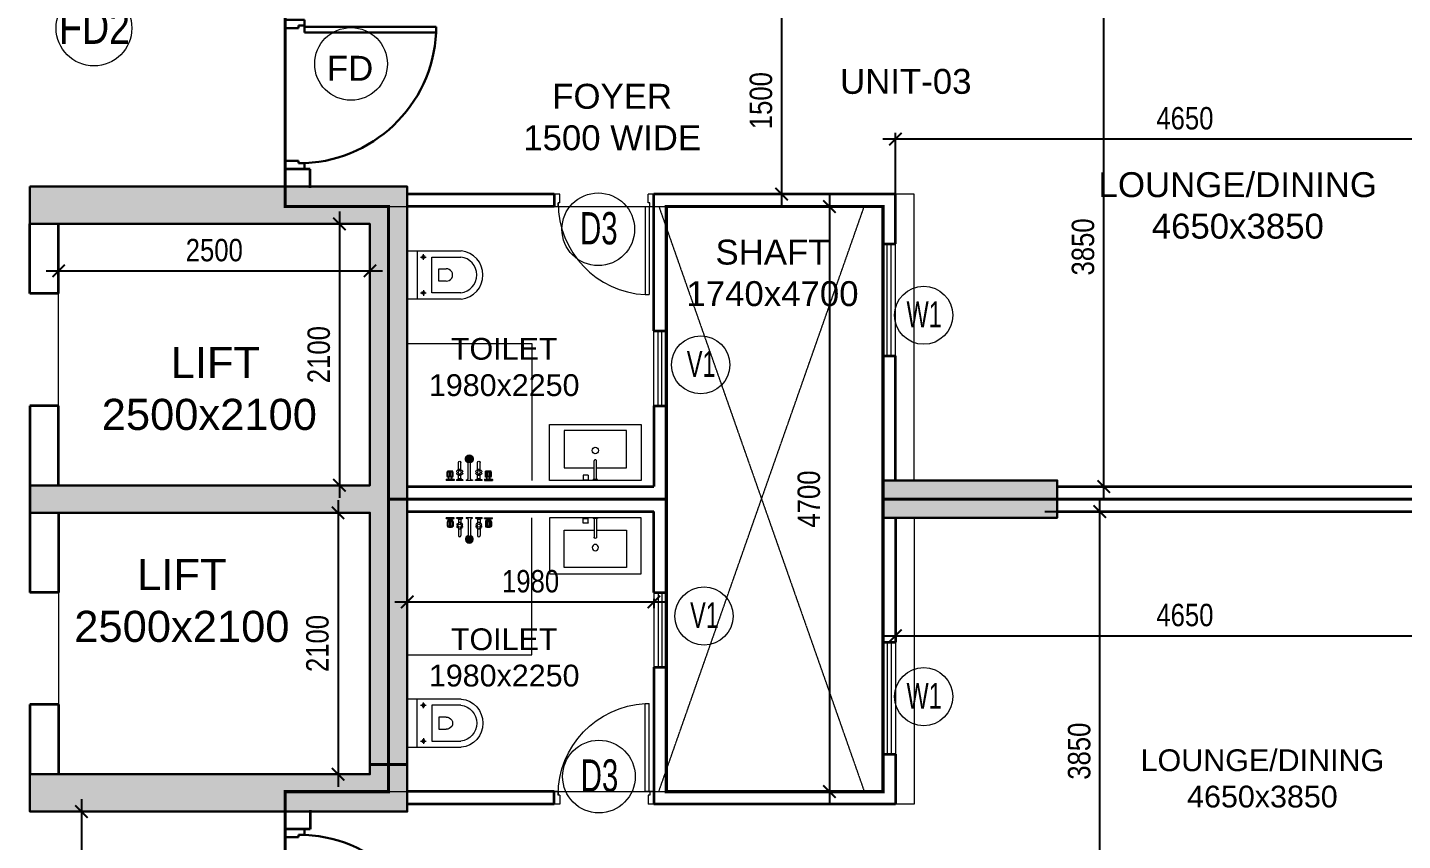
# Model space of a CAD drawing. Header units: millimetres. Extents: x 3650 to 49311, y 3096 to 28325.
# Drawn here: x 29706 to 40749, y 12888 to 19418 of the extents above; entities that cross this region are included whole.
import ezdxf
from ezdxf.enums import TextEntityAlignment as Align

# ---------------------------------------------------------------- set-up
doc = ezdxf.new("R2010")
doc.units = ezdxf.units.MM
doc.linetypes.add('CONTINU', pattern=[0])
doc.linetypes.add('HIDDEN', pattern=[0.375, 0.25, -0.125])
for name, color, linetype, lineweight in [('13SC1', 7, 'Continuous', 15), ('25GR1', 7, 'Continuous', 15), ('COL - TOWER', 1, 'CONTINU', 40), ('DIM', 23, 'Continuous', 25), ('DIM 02', 13, 'Continuous', 15), ('DOOR', 36, 'Continuous', 15), ('FIXTURE', 8, 'Continuous', 9), ('FURNITURE', 251, 'Continuous', 9), ('GPMTAG', 7, 'Continuous', 15), ('HATCH', 8, 'Continuous', 13), ('S-COLUMN HATCH', 254, 'Continuous', 13), ('S-TYPICAL COLUMN', 240, 'Continuous', 30), ('TEXT', 7, 'Continuous', 20), ('UGT & STP', 1, 'Continuous', 30), ('WALL', 40, 'Continuous', 35), ('WIN', 142, 'Continuous', 20)]:
    doc.layers.add(name, color=color, linetype=linetype, lineweight=lineweight)
doc.layers.add('AREA', color=1, linetype='Continuous')
doc.styles.add('ARIAL-NARROW', font='')
doc.styles.get("Standard").update_dxf_attribs({"font": 'arial.ttf'})
doc.styles.add('STYOTY', font='ROMANS.shx', dxfattribs={"width": 0.65, "height": 200})
doc.styles.get('ARIAL-NARROW').set_extended_font_data('Arial Narrow')
doc.dimstyles.new('MM 75', dxfattribs={"dimscale": 100, "dimtxt": 1.8, "dimasz": 1, "dimexe": 0.5, "dimexo": 0.5, "dimgap": 0.75, "dimtad": 1, "dimdec": 4, "dimdsep": 46, "dimtxsty": 'ARIAL-NARROW', "dimblk": 'ARCHTICK', "dimcen": -3, "dimdle": 1, "dimadec": 0, "dimazin": 0, "dimtfac": 1, "dimtdec": 4, "dimtofl": 0, "dimtmove": 1, "dimatfit": 3, "dimfxl": 1, "dimtolj": 1, "dimtzin": 0, "dimlwd": -1, "dimlwe": -1, "dimarcsym": 0})

# ---------------------------------------------------------------- blocks, each defined once
blk = doc.blocks.new('G$C249D5FE5')
at = {"layer": 'S-COLUMN HATCH'}
h = blk.add_hatch(color=256, dxfattribs=at)
h.dxf.hatch_style = 1
h.paths.add_polyline_path([(24774.99999998591, 11685.00000005262), (27804.99999998859, 11685.00000007579), (27804.99999998859, 6665.000000029395), (24774.99999998882, 6665.00000005262), (24774.99999998859, 6965.000000041036), (27504.99999998859, 6965.000000041036), (27505.00000000664, 9065.000000041095), (24774.99999998859, 9065.000000041095), (24774.99999998859, 9285.000000064494), (27504.99999998859, 9285.000000064494), (27504.99999998871, 11385.00000006473), (24774.99999998836, 11385.00000006356)])
h = blk.add_hatch(color=256, dxfattribs=at)
h.dxf.hatch_style = 1
h.paths.add_polyline_path([(31624.99999999837, 9325.000000064028), (31624.99999999837, 9025.000000064028), (33024.99999999767, 9025.000000063796), (33024.99999999767, 9325.000000063796)])
at = {"layer": 'S-TYPICAL COLUMN', "ltscale": 500, "elevation": 1.231688039861964e-06}
blk.add_lwpolyline([(24774.99999998591, 11685.00000005262), (27804.99999998859, 11685.00000007579), (27804.99999998859, 6665.000000029395), (24774.99999998882, 6665.00000005262), (24774.99999998859, 6965.000000041036), (27504.99999998859, 6965.000000041036), (27505.00000000664, 9065.000000041095), (24774.99999998859, 9065.000000041095), (24774.99999998859, 9285.000000064494), (27504.99999998859, 9285.000000064494), (27504.99999998871, 11385.00000006473), (24774.99999998836, 11385.00000006356), (24774.99999998591, 11685.00000005262)], dxfattribs=at)
at = {"layer": 'S-TYPICAL COLUMN', "ltscale": 500, "elevation": 1.222186256200075e-06}
for points in [[(31625.00000001641, 9325.000000064028), (31625.00000001641, 9025.000000064028), (33025.00000001572, 9025.000000063796), (33025.00000001572, 9325.000000063796)], [(31624.99999999837, 9325.000000064028), (31624.99999999837, 9025.000000064028), (33024.99999999767, 9025.000000063796), (33024.99999999767, 9325.000000063796)]]:
    blk.add_lwpolyline(points, close=True, dxfattribs=at)
blk = doc.blocks.new('otyd')
at = {"layer": '13SC1', "color": 7}
blk.add_circle((0, -1.455191522836685e-11), 250, dxfattribs=at)
at = {"layer": '25GR1', "color": 1, "true_color": 0xf00000, "style": 'STYOTY', "width": 0.65, "flags": 1}
for tag, p in [('01', (0, -94.23371437488095)), ('02', (3.236425106180832, -587.900374641591))]:
    blk.add_attdef(tag, text='', height=200, dxfattribs=at).set_placement(p, align=Align.CENTER)
blk = doc.blocks.new('A-CL9-P-Plans$0$level-10$0$wc hdsfgkjshgkjfgkjdghjkfgh_1_3')
at = {"layer": 'FIXTURE'}
for p, q in [((-0.7629286087467336, 1.819e-12), (-0.7629286087467336, -1.711191312476148)), ((0.7629286087467336, -1.819e-12), (-0.7629286087467336, 1.819e-12)), ((-0.7629286087467336, -0.3216096457472304), (0.7629286087467336, -0.3216096457472304)), ((0.7629286087467336, -1.711191312476148), (0.7629286087467336, -1.819e-12)), ((-0.5663566270959564, -0.7862879271833664), (-0.5663566270959564, -1.698572647239051)), ((0.5663566270959564, -0.7862879271870044), (-0.5663566270959564, -0.7862879271833664)), ((0.5663566270959564, -1.698572647239051), (0.5663566270959564, -0.7862879271870044))]:
    blk.add_line(p, q, dxfattribs=at)
at = {"layer": 'FIXTURE', "lineweight": 13}
for p, q in [((-0.5663566270959564, -0.4292800543120393), (-0.5663566270959564, -0.6070832007797435)), ((0.5663566270959564, -0.4292800543120393), (0.5663566270959564, -0.6070832007797435)), ((-0.4774558318866184, -0.5181816275478923), (-0.6552574223052944, -0.5181816275478923)), ((0.4774558318866184, -0.5181816275478923), (0.6552574223052944, -0.5181816275478923)), ((-0.1927565895573935, -1.00892576874903), (-0.1927565895573935, -1.233178603781925)), ((0.192983134361566, -1.008925768752669), (-0.1927565895573935, -1.00892576874903)), ((0.192983134361566, -1.233178603785562), (0.192983134361566, -1.008925768752669))]:
    blk.add_line(p, q, dxfattribs=at)
at = {"layer": 'FIXTURE', "extrusion": (0, 0, -1)}
for centre, radius in [((0.5663566270959564, -0.5181816275435267), 0.048369364127508), ((-0.5663566270959564, -0.5181816275435267), 0.0483693641269892)]:
    blk.add_circle(centre, radius, dxfattribs=at)
at = {"layer": 'FIXTURE', "lineweight": 13, "extrusion": (0, 0, -1)}
blk.add_arc((-0.0001132724020863, -1.245996360679415), 0.1932953144074154, 176.197824714886, 3.802175285654257, dxfattribs=at)
at = {"layer": 'FIXTURE', "extrusion": (0, 0, -1)}
for centre, radius, start, end in [((0, -1.633083517992053), 0.7669164820665177, 185.8455127250935, 354.1544872749065), ((0, -1.633325362905452), 0.5701026551443855, 186.5718053409012, 353.4281946590986)]:
    blk.add_arc(centre, radius, start, end, dxfattribs=at)
blk = doc.blocks.new('A$C244377D7')
at = {"layer": 'FIXTURE', "lineweight": 0}
h = blk.add_hatch(dxfattribs=at)
h.set_pattern_fill('DOTS', color=251, scale=100, style=0)
h.set_pattern_definition([(0, (-131374.4174283967, 61418.39553959687), (3.125, 6.25), [0, -6.25])])
h.paths.add_polyline_path([(4.98742592520284, 185.2777934999249, 1), (58.87631481409335, 185.2777934999249, 1)])
at = {"layer": 'FIXTURE'}
for p, q in [((137.3485370561829, 360.9722379443047), (130.9596481606713, 360.9722379443047)), ((130.9596481606713, 316.250015722173), (130.9596481606713, 360.9722379443047)), ((172.4874259516946, 362.5694601665526), (137.3485370561829, 362.5694601665526)), ((137.3485370561829, 314.6527934999249), (137.3485370561829, 362.5694601665526)), ((172.4874259516946, 314.6527934999249), (172.4874259516946, 362.5694601665526)), ((178.8763148174039, 360.9722379443047), (172.4874259516946, 360.9722379443047)), ((178.8763148174039, 316.250015722173), (178.8763148174039, 360.9722379443047)), ((192.6428844616166, 351.3889046110489), (178.8763148174039, 351.3889046110489)), ((198.0429815039388, 370.5555712776768), (204.4318703696481, 370.5555712776768)), ((198.0429815039388, 306.6666823888009), (198.0429815039388, 370.5555712776768)), ((204.4318703696481, 306.6666823888009), (204.4318703696481, 370.5555712776768)), ((123.9441612646333, 271.5277934999249), (60.6818703696481, 271.5277934999249)), ((123.9441612646333, 252.3611268331806), (60.6818703696481, 252.3611268331806)), ((137.3485370561829, 316.250015722173), (130.9596481606713, 316.250015722173)), ((172.4874259516946, 314.6527934999249), (137.3485370561829, 314.6527934999249)), ((191.654092608427, 271.5277934999249), (157.1418017432443, 271.5277934999249)), ((191.654092608427, 252.3611268331806), (157.1418017432443, 252.3611268331806)), ((178.8763148174039, 316.250015722173), (172.4874259516946, 316.250015722173)), ((192.6428844616166, 325.8333490554287), (178.8763148174039, 325.8333490554287)), ((198.8323068604221, 274.7222379443047), (191.654092608427, 274.7222379443047)), ((191.654092608427, 249.1666823888008), (191.654092608427, 274.7222379443047)), ((198.239749161934, 268.3333490554287), (191.654092608427, 268.3333490554287)), ((198.239749161934, 255.5555712776768), (191.654092608427, 255.5555712776768)), ((198.8323068604221, 249.1666823888008), (191.654092608427, 249.1666823888008)), ((198.0429815039388, 306.6666823888009), (204.4318703696481, 306.6666823888009)), ((201.2374259516946, 287.500015722173), (204.4318703696481, 287.500015722173)), ((201.2374259516946, 236.3889046110489), (201.2374259516946, 287.500015722173)), ((201.2374259516946, 236.3889046110489), (204.4318703696481, 236.3889046110489)), ((204.4318703696481, 236.3889046110489), (204.4318703696481, 287.500015722173)), ((123.9441612646333, 118.1944601665527), (60.6818703696481, 118.1944601665527)), ((191.654092608427, 194.8611268331806), (62.40492820594226, 194.8611268331806)), ((191.654092608427, 175.6944601665527), (62.40492820594226, 175.6944601665527)), ((191.654092608427, 118.1944601665527), (157.1418017432443, 118.1944601665527)), ((191.654092608427, 194.8611268331806), (191.654092608427, 198.0555712776768)), ((198.8323068604221, 198.0555712776768), (191.654092608427, 198.0555712776768)), ((191.654092608427, 172.5000157221729), (191.654092608427, 175.6944601665527)), ((198.8323068604221, 172.5000157221729), (191.654092608427, 172.5000157221729)), ((198.8323068604221, 121.3889046110489), (191.654092608427, 121.3889046110489)), ((191.654092608427, 95.8333490554287), (191.654092608427, 121.3889046110489)), ((198.239749161934, 115.0000157221729), (191.654092608427, 115.0000157221729)), ((201.2374259516946, 210.8333490554287), (204.4318703696481, 210.8333490554287)), ((201.2374259516946, 159.7222379443046), (204.4318703696481, 159.7222379443046)), ((201.2374259516946, 83.05557127767679), (201.2374259516946, 134.1666823888008)), ((204.4318703696481, 134.1666823888008), (201.2374259516946, 134.1666823888008)), ((204.4318703696481, 159.7222379443046), (204.4318703696481, 210.8333490554287)), ((204.4318703696481, 83.05557127767679), (204.4318703696481, 134.1666823888008)), ((123.9441612646333, 99.02779349992487), (60.6818703696481, 99.02779349992487)), ((137.3485370561829, 54.30557127767679), (130.9596481606713, 54.30557127767679)), ((130.9596481606713, 9.583349055428696), (130.9596481606713, 54.30557127767679)), ((137.3485370561829, 9.583349055428696), (130.9596481606713, 9.583349055428696)), ((137.3485370561829, 7.986126833180605), (137.3485370561829, 55.90279349992488)), ((172.4874259516946, 55.90279349992488), (137.3485370561829, 55.90279349992488)), ((172.4874259516946, 7.986126833180605), (137.3485370561829, 7.986126833180605)), ((191.654092608427, 99.02779349992487), (157.1418017432443, 99.02779349992487)), ((172.4874259516946, 7.986126833180605), (172.4874259516946, 55.90279349992488)), ((178.8763148174039, 54.30557127767679), (172.4874259516946, 54.30557127767679)), ((178.8763148174039, 9.583349055428696), (172.4874259516946, 9.583349055428696)), ((178.8763148174039, 9.583349055428696), (178.8763148174039, 54.30557127767679)), ((192.6428844616166, 44.72223794430464), (178.8763148174039, 44.72223794430464)), ((192.6428844616166, 19.16668238880084), (178.8763148174039, 19.16668238880084)), ((198.239749161934, 102.2222379443046), (191.654092608427, 102.2222379443046)), ((198.8323068604221, 95.8333490554287), (191.654092608427, 95.8333490554287)), ((198.0429815039388, 63.88890461104891), (204.4318703696481, 63.88890461104891)), ((198.0429815039388, 1.57221729751e-05), (198.0429815039388, 63.88890461104891)), ((198.0429815039388, 1.57221729751e-05), (204.4318703696481, 1.57221729751e-05)), ((204.4318703696481, 83.05557127767679), (201.2374259516946, 83.05557127767679)), ((204.4318703696481, 63.88890461104891), (204.4318703696481, 1.57221729751e-05))]:
    blk.add_line(p, q, dxfattribs=at)
at = {"layer": 'FIXTURE', "color": 251, "lineweight": 0}
for p, q in [((137.3485370561829, 356.5909601088424), (172.4874259516946, 356.5909601088424)), ((137.3485370561829, 344.8314268793256), (172.4874259516946, 344.8314268793256)), ((137.3485370561829, 332.3908267870356), (172.4874259516946, 332.3908267870356)), ((137.3485370561829, 320.6312935575188), (172.4874259516946, 320.6312935575188)), ((137.3485370561829, 49.92429344209813), (172.4874259516946, 49.92429344209813)), ((137.3485370561829, 38.16476021269772), (172.4874259516946, 38.16476021269772)), ((137.3485370561829, 25.72416012040776), (172.4874259516946, 25.72416012040776)), ((137.3485370561829, 13.96462689089094), (172.4874259516946, 13.96462689089094))]:
    blk.add_line(p, q, dxfattribs=at)
at = {"layer": 'FIXTURE'}
for centre in [(140.5429815039388, 261.9444601665527), (140.5429815039388, 108.6111268331806)]:
    blk.add_circle(centre, 12.77777777777777, dxfattribs=at)
at = {"layer": 'FIXTURE', "color": 251, "lineweight": 0}
blk.add_circle((31.9318703696481, 185.2777934999249), 26.94444444444525, dxfattribs=at)
at = {"layer": 'FIXTURE'}
for centre, radius, start, end in [((207.6263148174039, 338.6111268331806), 79.8611111111111, 163.7397952195842, 196.2602047804158), ((274.7096481606714, 338.6111268331806), 83.05555555555554, 157.3801353135047, 202.6198646864954), ((60.6818703696481, 261.9444601665527), 9.583333333333332, 90, 270), ((140.5429815039388, 261.9444601665527), 25.55555555555555, 168.1948726610721, 191.8051273389279), ((117.0913888797513, 266.8459435517943), 1.59722222222222, 80.48731402098244, 168.1948726610721), ((117.0913888797513, 257.0429767813112), 1.59722222222222, 191.8051273389279, 279.5126859790175), ((118.4112211749307, 274.7222379443047), 6.388888888888888, 260.4873140209826, 39.51268496400424), ((118.4112211749307, 249.1666823888008), 6.388888888888888, 320.4873150359957, 99.51268597901758), ((124.5723760411492, 279.803393447939), 1.59722222222222, 131.8051258692232, 219.5126849640042), ((124.5723760411492, 244.08552688505), 1.59722222222222, 140.4873150359957, 228.1948741307767), ((140.5429815039388, 261.9444601665527), 25.55555555555555, 108.1948722778884, 131.8051258692232), ((140.5429815039388, 261.9444601665527), 25.55555555555555, 228.1948741307767, 251.8051277221116), ((133.0619943127385, 284.7048768331806), 1.59722222222222, 20.48731527627258, 108.1948722778884), ((133.0619943127385, 239.1840434999249), 1.59722222222222, 251.8051277221116, 339.5126847237274), ((140.5429815039388, 287.500015722173), 6.388888888888888, 200.4873152762726, 339.5126847237274), ((140.5429815039388, 236.3889046110489), 6.388888888888888, 20.48731527627258, 159.5126847237274), ((148.023968695139, 284.7048768331806), 1.59722222222222, 71.80512772211154, 159.5126847237274), ((148.023968695139, 239.1840434999249), 1.59722222222222, 200.4873152762726, 288.1948722778885), ((140.5429815039388, 261.9444601665527), 25.55555555555555, 48.19487413077673, 71.80512772211154), ((140.5429815039388, 261.9444601665527), 25.55555555555555, 288.1948722778885, 311.8051258692232), ((162.6747418031446, 274.7222379443047), 6.388888888888888, 140.4873150359957, 279.5126859790175), ((162.6747418031446, 249.1666823888008), 6.388888888888888, 80.48731402098244, 219.5126849640042), ((156.513586936926, 279.803393447939), 1.59722222222222, 320.4873150359957, 48.19487413077673), ((156.513586936926, 244.08552688505), 1.59722222222222, 311.8051258692232, 39.51268496400424), ((163.9945741281261, 266.8459435517943), 1.59722222222222, 11.80512733892791, 99.51268597901758), ((163.9945741281261, 257.0429767813112), 1.59722222222222, 260.4873140209826, 348.1948726610719), ((140.5429815039388, 261.9444601665527), 25.55555555555555, 348.1948726610719, 11.80512733892791), ((301.8624259516947, 261.9444601665527), 103.8194444444444, 165.7499673780304, 194.2500326219696), ((31.9318703696481, 185.2777934999249), 31.94444444444445, 17.4576032169238, 342.5423967830762), ((60.6818703696481, 108.6111268331806), 9.583333333333332, 90, 270), ((140.5429815039388, 108.6111268331806), 25.55555555555555, 168.1948726610721, 191.8051273389279), ((117.0913888797513, 113.5126102184222), 1.59722222222222, 80.48731402098244, 168.1948726610721), ((118.4112211749307, 121.3889046110489), 6.388888888888888, 260.4873140209826, 39.51268496400424), ((124.5723760411492, 126.4700601145668), 1.59722222222222, 131.8051258692232, 219.5126849640042), ((140.5429815039388, 108.6111268331806), 25.55555555555555, 108.1948722778884, 131.8051258692232), ((133.0619943127385, 131.3715434999249), 1.59722222222222, 20.48731527627258, 108.1948722778884), ((140.5429815039388, 134.1666823888008), 6.388888888888888, 200.4873152762726, 339.5126847237274), ((148.023968695139, 131.3715434999249), 1.59722222222222, 71.80512772211154, 159.5126847237274), ((140.5429815039388, 108.6111268331806), 25.55555555555555, 48.19487413077673, 71.80512772211154), ((162.6747418031446, 121.3889046110489), 6.388888888888888, 140.4873150359957, 279.5126859790175), ((156.513586936926, 126.4700601145668), 1.59722222222222, 320.4873150359957, 48.19487413077673), ((163.9945741281261, 113.5126102184222), 1.59722222222222, 11.80512733892791, 99.51268597901758), ((140.5429815039388, 108.6111268331806), 25.55555555555555, 348.1948726610719, 11.80512733892791), ((301.8624259516947, 108.6111268331806), 103.8194444444444, 165.7499673780304, 194.2500326219696), ((301.8624259516947, 185.2777934999249), 103.8194444444444, 165.7499673780304, 172.9302858699773), ((301.8624259516947, 185.2777934999249), 103.8194444444444, 187.0697141300226, 194.2500326219696), ((117.0913888797513, 103.709643447939), 1.59722222222222, 191.8051273389279, 279.5126859790175), ((118.4112211749307, 95.8333490554287), 6.388888888888888, 320.4873150359957, 99.51268597901758), ((124.5723760411492, 90.75219355179432), 1.59722222222222, 140.4873150359957, 228.1948741307767), ((140.5429815039388, 108.6111268331806), 25.55555555555555, 228.1948741307767, 251.8051277221116), ((207.6263148174039, 31.94446016655275), 79.8611111111111, 163.7397952195842, 196.2602047804158), ((133.0619943127385, 85.85071016655276), 1.59722222222222, 251.8051277221116, 339.5126847237274), ((140.5429815039388, 83.05557127767679), 6.388888888888888, 20.48731527627258, 159.5126847237274), ((148.023968695139, 85.85071016655276), 1.59722222222222, 200.4873152762726, 288.1948722778885), ((140.5429815039388, 108.6111268331806), 25.55555555555555, 288.1948722778885, 311.8051258692232), ((162.6747418031446, 95.8333490554287), 6.388888888888888, 80.48731402098244, 219.5126849640042), ((156.513586936926, 90.75219355179432), 1.59722222222222, 311.8051258692232, 39.51268496400424), ((163.9945741281261, 103.709643447939), 1.59722222222222, 260.4873140209826, 348.1948726610719), ((274.7096481606714, 31.94446016655275), 83.05555555555554, 157.3801353135047, 202.6198646864954)]:
    blk.add_arc(centre, radius, start, end, dxfattribs=at)
blk = doc.blocks.new('A$C16165736')
at = {"ltscale": 0.1}
for p, q in [((4.999860734526006, 463.4996914302455), (-0.0001392655240124, 463.4996943425685)), ((4.999861899552342, 465.4996914305669), (4.999838600505426, 425.4996914301837)), ((41.49986189925221, 465.4996701702653), (4.999861899552342, 465.4996914305669)), ((42.4998391829922, 426.4996695876439), (42.49986131695639, 464.4996695876488)), ((4.999839765475369, 427.4996914306193), (-0.0001602346083018, 427.4996943429718)), ((-0.000184698648809, 385.4996943425789), (5.999815301236593, 385.4996908476423)), ((-0.0002056676430584, 349.4996943430101), (5.999794332154123, 349.4996908481876)), ((41.49983860023438, 425.4996701697692), (4.999838600505426, 425.4996914301837)), ((6.999794914887388, 350.4996902653802), (6.999814718968989, 384.4996902655083)), ((6.999810350396728, 376.9996902652897), (155.9972592636049, 376.9996034780179)), ((6.999799283457833, 357.9996902656003), (155.9972481965542, 357.9996034783271))]:
    blk.add_line(p, q, dxfattribs=at)
at = {"ltscale": 0.1, "flags": 128}
blk.add_lwpolyline([(0.005192052340135001, 734.9996426468367), (450.0000259422231, 734.9994231779073), (449.9995305791961, -0.0007236047968036), (0.0046966940863058, -0.0005041368131059999), (0.005216929001778894, 734.9996426468246)], close=True, dxfattribs=at)
blk.add_lwpolyline([(99.99980187793426, 357.9996360953878), (99.99957142997393, 117.4996161018021), (399.9995393793752, 117.4993497866644), (400.0000171420659, 617.4993497864203), (100.0000491925511, 617.4996161016443), (99.99981874457994, 376.9996360952168)], dxfattribs=at)
at = {"ltscale": 0.1}
blk.add_circle((239.9998048167526, 367.4995392869778), 26.00000000003, dxfattribs=at)
for centre, radius, start, end in [((41.4998613166963, 464.4996701700907), 1, 359.9999666266467, 89.99996662664671), ((5.999814718737071, 384.4996908479502), 1, 359.9999666266467, 89.99996662664671), ((5.999794914654558, 350.4996908478515), 1, 269.9999666266467, 359.9999666266467), ((41.49983918264661, 426.499670170086), 1, 269.9999666266467, 359.9999666266467), ((155.9972537301246, 367.4996034780443), 9.5, 269.9999666266467, 89.99996662664671)]:
    blk.add_arc(centre, radius, start, end, dxfattribs=at)
blk = doc.blocks.new('d900')
for p, q in [((42.4066579581704, 115), (42.4066579581704, 908.9159639920108)), ((77.4066579581704, 908.9159639920108), (42.4066579581704, 908.9159639920108)), ((77.4066579581704, 115), (77.4066579581704, 908.9159639920108)), ((0, 115), (35, 115)), ((0, 115), (0, 0)), ((0, 0), (50, 0)), ((35, 115), (35, 80)), ((35, 80), (50, 80)), ((42.4066579581704, 115), (77.4066579581704, 115)), ((50, 80), (50, 0)), ((850, 80), (865, 80)), ((850, 80), (850, 0)), ((850, 0), (900, 0)), ((865, 115), (865, 80)), ((865, 115), (900, 115)), ((900, 115), (900, 0))]:
    blk.add_line(p, q)
blk.add_arc((35, 80), 829.9999999999999, 0, 87.07134834788572)
blk = doc.blocks.new('G$C95A48F53')
for p, q in [((1058.554618656053, 1153.333333333336, -2.451108438271436e-06), (1058.554618656053, 1200, -2.450994888938103e-06)), ((1058.554618656053, 1200, -2.450994888938103e-06), (1211.887951989367, 1200, -2.450998982938102e-06)), ((1058.554618656053, 1153.333333333336, -2.451108438271436e-06), (1105.221285322681, 1153.333333333336, -2.451109684271436e-06)), ((1105.221285322681, 1133.333333333336, -2.451158348271436e-06), (1105.221285322681, 1153.333333333336, -2.451109684271436e-06)), ((1105.221285322681, 1133.333333333336, -2.451158348271436e-06), (1211.887951989367, 1133.333333333336, -2.451161196271436e-06)), ((1211.887951989367, 1133.333333333336, -2.451161196271436e-06), (1211.887951989367, 1200, -2.450998982938102e-06)), ((1058.554618656053, 103.2088772775605, -2.453663601097911e-06), (0, 103.2088772775605, -2.453635337689593e-06)), ((0, 103.2088772775605, -2.453635337689593e-06), (0, 56.54221061089629, -2.453748887022926e-06)), ((1058.554618656053, 56.54221061089629, -2.453777150431244e-06), (0, 56.54221061089629, -2.453748887022926e-06)), ((1058.554618656053, 56.54221061089629, -2.453777150431244e-06), (1058.554618656053, 103.2088772775605, -2.453663601097911e-06)), ((1058.554618656053, 0, -2.453914728938103e-06), (1058.554618656053, 46.66666666666424, -2.453801179604769e-06)), ((1058.554618656053, 46.66666666666424, -2.453801179604769e-06), (1105.221285322681, 46.66666666666424, -2.453802425604769e-06)), ((1058.554618656053, 0, -2.453914728938103e-06), (1211.887951989367, 0, -2.453918822938102e-06)), ((1105.221285322681, 66.66666666666424, -2.453753761604769e-06), (1211.887951989367, 66.66666666666424, -2.453756609604769e-06)), ((1105.221285322681, 46.66666666666424, -2.453802425604769e-06), (1105.221285322681, 66.66666666666424, -2.453753761604769e-06)), ((1211.887951989367, 0, -2.453918822938102e-06), (1211.887951989367, 66.66666666666424, -2.453756609604769e-06))]:
    blk.add_line(p, q)
blk.add_arc((1105.221285322681, 46.66666666666424, -2.453802425604769e-06), 1106.666666666667, 90, 177.0713483478858)
blk = doc.blocks.new('G$C30D462EE')
at = {"layer": 'DOOR', "ltscale": 0.6}
blk.add_line((-12299.99962357897, 2350.028868713445, -6.339281884222698e-09), (-11499.99962357921, 2350.028868713445, -8.288511884221851e-09), dxfattribs=at)
at = {"layer": 'FIXTURE'}
for p, q in [((-13482.03162357875, 1250.028868713329, -6.339281884222698e-09), (-12479.99962357897, 1250.028868713329, -6.339281884222698e-09)), ((-12479.99962357897, 1250.028868713329, -6.339281884222698e-09), (-12479.99962357897, 150.0288687132124, -6.339281884222698e-09))]:
    blk.add_line(p, q, dxfattribs=at)
at = {"layer": 'FURNITURE', "lineweight": 9}
for p, q in [((-9410.000000000931, 2450.000000000087), (-9710.000000000466, 2450.000000000087)), ((-9410.000000000698, 149.9999999998836), (-9410.000000000931, 2450.000000000087))]:
    blk.add_line(p, q, dxfattribs=at)
at = {"layer": 'WALL'}
for p, q in [((-14460.00000000116, 2500.000000000873, 2.912483339600574e-09), (-14460.00000000128, 2650.000000000524, 4.158121528899143e-09)), ((-14260.00000000128, 2650.000000000524, 4.158121528897873e-09), (-14460.00000000128, 2650.000000000524, 4.158121528897873e-09)), ((-14260.00000000116, 2500.000000000524, 2.912483339595915e-09), (-14260.00000000128, 2650.000000000524, 4.158121528897873e-09)), ((-12299.99962357897, 2450.000000000291, 2.180840445835487e-09), (-13480.00000001071, 2450.000000000291)), ((-12299.99962357897, 2450.000000000291, 2.180840445835487e-09), (-12299.99962357897, 2350.000000000291, -6.341742244171073e-09)), ((-11499.99962357921, 1350.028868713445, -6.339281884222698e-09), (-11499.99962357897, 2450.000000000291)), ((-9560.000000000466, 2450.000000000291), (-11499.99962357897, 2450.000000000291)), ((-9560.000000000466, 2050.000000000087, -1.88591306643107e-09), (-9560.000000000466, 2450.000000000291)), ((-12299.99962357897, 2350.000000000291, -6.341742244171073e-09), (-13480.00000001071, 2350.000000000291)), ((-11399.99962357944, 1350.028868713445, -6.339281884222698e-09), (-11399.99962357944, 2350.000000000291)), ((-9660.000000000466, 2350.000000000291, -9.43488814266639e-09), (-11399.99962357944, 2350.000000000291)), ((-9660.000000000466, 2050.000000000087, -1.88591306643107e-09), (-9660.000000000466, 2350.000000000291, -9.43488814266639e-09)), ((-9660.000000000466, 2050.000000000087, -1.88591306643107e-09), (-9560.000000000466, 2050.000000000087, -1.489707948664557e-09)), ((-11499.99962357921, 1350.028868713445, -6.339281884222698e-09), (-11399.99962357944, 1350.028868713445, -6.339281884222698e-09)), ((-9659.999999981024, 46.87434052818571, -1.348030533808596e-06), (-9660.000000000698, 1149.999999999884, -1.88591306643107e-09)), ((-9660.000000000698, 1149.999999999884, -1.88591306643107e-09), (-9560.000000000698, 1149.999999999884, -1.88591306643107e-09)), ((-9560.000000000698, 149.9999999771244), (-9560.000000000698, 1149.999999999884, -1.88591306643107e-09)), ((-11499.99962357921, 750.0288687134453, -6.339281884222698e-09), (-11499.99962357921, 100.0000000228174, -6.339281884222698e-09)), ((-11499.99962357921, 750.0288687134453, -6.339281884222698e-09), (-11399.99962357944, 750.0288687134453, -6.339281884222698e-09)), ((-11399.99962357944, 750.0288687134453, -6.339281884222698e-09), (-11399.99962357944, 2.281740307807922e-08, -6.339281884222698e-09)), ((-13482.03162357875, 100.0000000227883, -6.339281884222698e-09), (-11499.99962357921, 100.0000000228174, -6.339281884222698e-09)), ((-13482.03162357875, 2.278829924762249e-08, -6.339281884222698e-09), (-11399.99962357944, 2.281740307807922e-08, -6.339281884222698e-09)), ((-8260.00000000163, 99.99999999988358), (-5390, 99.99999999994179)), ((-8260.00000000163, -1.164153218269348e-10), (-5390, -5.820766091346741e-11))]:
    blk.add_line(p, q, dxfattribs=at)
at = {"layer": 'WIN'}
for p, q in [((-9660.000000000466, 1149.999999999884, -1.88591306643107e-09), (-9660.000000000466, 2050.000000000087, -1.88591306643107e-09)), ((-9625.000000000466, 1149.999999999884, -1.88591306643107e-09), (-9625.000000000466, 2050.000000000087, -1.88591306643107e-09)), ((-9595.000000000466, 1149.999999999884, -1.88591306643107e-09), (-9595.000000000466, 2050.000000000087, -1.88591306643107e-09)), ((-9560.000000000466, 1149.999999999884, -1.88591306643107e-09), (-9560.000000000466, 2050.000000000087, -1.88591306643107e-09)), ((-11499.99962357944, 750.0288687134453, -6.339281884222698e-09), (-11499.99962357944, 1350.028868713445, -6.339281884222698e-09)), ((-11464.99962357944, 750.0288687134453, -6.339281884222698e-09), (-11464.99962357944, 1350.028868713445, -6.339281884222698e-09)), ((-11434.99962357944, 750.0288687134453, -6.339281884222698e-09), (-11434.99962357944, 1350.028868713445, -6.339281884222698e-09)), ((-11399.99962357944, 750.0288687134453, -6.339281884222698e-09), (-11399.99962357944, 1350.028868713445, -6.339281884222698e-09))]:
    blk.add_line(p, q, dxfattribs=at)
at = {"layer": 'DOOR', "ltscale": 0.6, "xscale": 0.8888888888886131, "yscale": 0.8888888888886131, "zscale": 0.8888888888886131, "rotation": 180}
blk.add_blockref('d900', (-11499.99962357921, 2450.000000000291, -8.285841884222119e-09), dxfattribs=at)
at = {"layer": 'FIXTURE', "extrusion": (2.433200000000003e-12, -2.670000000000066e-14, -1), "xscale": 254.1666666790857, "yscale": 254.1666666790857, "rotation": 270.0000000000001}
blk.add_blockref('A-CL9-P-Plans$0$level-10$0$wc hdsfgkjshgkjfgkjdghjkfgh_1_3', (13482.03162357875, 1800.028868713329, -2.651325823306381e-08), dxfattribs=at)
at = {"layer": 'FIXTURE', "rotation": 89.9999720563925}
blk.add_blockref('A$C16165736', (-11602.37022023648, 150.0241720195918, -6.339281884222698e-09), dxfattribs=at)
at = {"layer": 'FIXTURE', "extrusion": (2.433200000000001e-12, -2.670000000000112e-14, -1), "zscale": 25.4, "rotation": 270}
blk.add_blockref('A$C244377D7', (12796.75383007911, 354.4607390828605, -2.525260323306412e-08), dxfattribs=at)
at = {"layer": 'UGT & STP', "rotation": 180}
blk.add_blockref('G$C95A48F53', (-13248.11204801191, 3850.000000000291, 2.455164715275543e-06), dxfattribs=at)
blk = doc.blocks.new('_ArchTick')
at = {"color": 0, "linetype": 'ByBlock', "const_width": 0.15}
blk.add_lwpolyline([(-0.5, -0.5), (0.5, 0.5)], dxfattribs=at)
blk = doc.blocks.new('*D224')
at = {"layer": 'Defpoints', "color": 0}
for p in [(35321.68802106123, 19580.74831287638, 1.227192115038633e-06), (35321.68802106123, 18080.74831287609, 1.222996326362714e-06), (35762.2612409771, 18080.74831287609)]:
    blk.add_point(p, dxfattribs=at)
at = {"layer": 'DIM'}
for p, q in [((35762.2612409771, 19680.74831287638), (35762.2612409771, 17980.74831287609)), ((35371.68802106123, 19580.74831287638), (35812.2612409771, 19580.74831287638)), ((35371.68802106123, 18080.74831287609), (35812.2612409771, 18080.74831287609))]:
    blk.add_line(p, q, dxfattribs=at)
at = {"layer": 'DIM', "xscale": 100, "yscale": 100, "zscale": 100}
for p, rotation in [((35762.2612409771, 19580.74831287638), 90), ((35762.2612409771, 18080.74831287609), 270)]:
    blk.add_blockref('_ArchTick', p, dxfattribs=dict(at, rotation=rotation))
at = {"layer": 'DIM', "color": 3, "insert": (35597.2612409771, 18830.74831287622), "char_height": 180, "attachment_point": 5, "rotation": 90, "style": 'ARIAL-NARROW'}
blk.add_mtext('\\A1;1500', dxfattribs=at)
blk = doc.blocks.new('*D232')
at = {"layer": 'Defpoints', "color": 0}
for p in [(37826.29376814769, 19580.74831287609, 1.227192115038633e-06), (37998.04312629275, 15730.74831287591, 1.227192115038633e-06), (38348.66598047526, 15730.74831287591)]:
    blk.add_point(p, dxfattribs=at)
at = {"layer": 'DIM'}
for p, q in [((38348.66598047525, 19680.74831287609), (38348.66598047526, 15630.74831287591)), ((37876.29376814769, 19580.74831287609), (38398.66598047525, 19580.74831287609)), ((38048.04312629275, 15730.74831287591), (38398.66598047526, 15730.74831287591))]:
    blk.add_line(p, q, dxfattribs=at)
at = {"layer": 'DIM', "xscale": 100, "yscale": 100, "zscale": 100}
for p, rotation in [((38348.66598047525, 19580.74831287609), 90), ((38348.66598047526, 15730.74831287591), 270)]:
    blk.add_blockref('_ArchTick', p, dxfattribs=dict(at, rotation=rotation))
at = {"layer": 'DIM', "color": 3, "insert": (38183.66598047525, 17655.74831287598), "char_height": 180, "attachment_point": 5, "rotation": 90, "style": 'ARIAL-NARROW'}
blk.add_mtext('\\A1;3850', dxfattribs=at)
blk = doc.blocks.new('*D233')
at = {"layer": 'Defpoints', "color": 0}
for p in [(41326.29376814686, 18669.9417149191, 1.227192115038633e-06), (41326.29376814686, 18523.08397494744), (36676.29376812754, 17990.72466754999, 1.226767673116113e-06)]:
    blk.add_point(p, dxfattribs=at)
at = {"layer": 'DIM'}
for p, q in [((36676.29376812754, 18040.72466754999), (36676.29376812754, 18573.08397494744)), ((41326.29376814686, 18619.9417149191), (41326.29376814686, 18473.08397494744)), ((36576.29376812754, 18523.08397494744), (41426.29376814686, 18523.08397494744))]:
    blk.add_line(p, q, dxfattribs=at)
at = {"layer": 'DIM', "xscale": 100, "yscale": 100, "zscale": 100, "rotation": 180}
blk.add_blockref('_ArchTick', (36676.29376812754, 18523.08397494744), dxfattribs=at)
at = {"layer": 'DIM', "xscale": 100, "yscale": 100, "zscale": 100}
blk.add_blockref('_ArchTick', (41326.29376814686, 18523.08397494744), dxfattribs=at)
at = {"layer": 'DIM', "color": 3, "insert": (39001.2937681372, 18688.08397494744), "char_height": 180, "attachment_point": 5, "style": 'ARIAL-NARROW'}
blk.add_mtext('\\A1;4650', dxfattribs=at)
blk = doc.blocks.new('*D243')
at = {"layer": 'Defpoints', "color": 0}
for p in [(41326.29376814663, 14836.07584987027, 1.227192115038633e-06), (36676.2937681273, 14735.11115363885, 1.225763065024594e-06), (41326.29376814663, 14533.18176117864)]:
    blk.add_point(p, dxfattribs=at)
at = {"layer": 'DIM'}
for p, q in [((41326.29376814663, 14786.07584987027), (41326.29376814663, 14483.18176117864)), ((36676.2937681273, 14685.11115363885), (36676.2937681273, 14483.18176117864)), ((36576.2937681273, 14533.18176117864), (41426.29376814663, 14533.18176117864))]:
    blk.add_line(p, q, dxfattribs=at)
at = {"layer": 'DIM', "xscale": 100, "yscale": 100, "zscale": 100, "rotation": 180}
blk.add_blockref('_ArchTick', (36676.2937681273, 14533.18176117864), dxfattribs=at)
at = {"layer": 'DIM', "xscale": 100, "yscale": 100, "zscale": 100}
blk.add_blockref('_ArchTick', (41326.29376814663, 14533.18176117864), dxfattribs=at)
at = {"layer": 'DIM', "color": 3, "insert": (39001.29376813697, 14698.18176117864), "char_height": 180, "attachment_point": 5, "style": 'ARIAL-NARROW'}
blk.add_mtext('\\A1;4650', dxfattribs=at)
blk = doc.blocks.new('*D256')
at = {"layer": 'Defpoints', "color": 0}
for p in [(37826.29376814513, 15530.74831287615, 1.227192115038633e-06), (38317.86945347604, 15530.74831287615), (37826.29376814769, 11680.74831287591, 1.227183533260984e-06)]:
    blk.add_point(p, dxfattribs=at)
at = {"layer": 'DIM'}
for p, q in [((38317.86945347604, 11580.74831287591), (38317.86945347604, 15630.74831287615)), ((37876.29376814513, 15530.74831287615), (38367.86945347604, 15530.74831287615)), ((37876.29376814769, 11680.74831287591), (38367.86945347604, 11680.74831287591))]:
    blk.add_line(p, q, dxfattribs=at)
at = {"layer": 'DIM', "xscale": 100, "yscale": 100, "zscale": 100}
for p, rotation in [((38317.86945347604, 15530.74831287615), 90), ((38317.86945347604, 11680.74831287591), 270)]:
    blk.add_blockref('_ArchTick', p, dxfattribs=dict(at, rotation=rotation))
at = {"layer": 'DIM', "color": 3, "insert": (38152.86945347604, 13605.74831287602), "char_height": 180, "attachment_point": 5, "rotation": 90, "style": 'ARIAL-NARROW'}
blk.add_mtext('\\A1;3850', dxfattribs=at)
blk = doc.blocks.new('*D266')
at = {"layer": 'Defpoints', "color": 0}
for p in [(29726.29376811754, 13120.74831288726, 1.236685316922874e-06), (29726.29376813628, 11680.74831287609, 1.228694632188571e-06), (30138.82482242433, 11680.74831287609)]:
    blk.add_point(p, dxfattribs=at)
at = {"layer": 'DIM'}
for p, q in [((30138.82482242433, 13220.74831288726), (30138.82482242433, 11580.74831287609)), ((29776.29376811754, 13120.74831288726), (30188.82482242433, 13120.74831288726)), ((29776.29376813628, 11680.74831287609), (30188.82482242433, 11680.74831287609))]:
    blk.add_line(p, q, dxfattribs=at)
at = {"layer": 'DIM', "xscale": 100, "yscale": 100, "zscale": 100}
for p, rotation in [((30138.82482242433, 13120.74831288726), 90), ((30138.82482242433, 11680.74831287609), 270)]:
    blk.add_blockref('_ArchTick', p, dxfattribs=dict(at, rotation=rotation))
at = {"layer": 'DIM', "color": 3, "insert": (29973.82482242433, 12400.74831288166), "char_height": 180, "attachment_point": 5, "rotation": 90, "style": 'ARIAL-NARROW'}
blk.add_mtext('\\A1;1440', dxfattribs=at)
blk = doc.blocks.new('*D298')
at = {"layer": 'Defpoints', "color": 0}
for p in [(36217.6582757643, 17980.74831287591, 1.221384680929074e-06), (36146.63772134483, 13280.74831287574), (36217.6582757643, 13280.74831287574, 1.221384680929074e-06)]:
    blk.add_point(p, dxfattribs=at)
at = {"layer": 'DIM'}
for p, q in [((36146.63772134482, 18080.74831287591), (36146.63772134483, 13180.74831287574)), ((36167.6582757643, 17980.74831287591), (36096.63772134482, 17980.74831287591)), ((36167.6582757643, 13280.74831287574), (36096.63772134483, 13280.74831287574))]:
    blk.add_line(p, q, dxfattribs=at)
at = {"layer": 'DIM', "xscale": 100, "yscale": 100, "zscale": 100}
for p, rotation in [((36146.63772134482, 17980.74831287591), 90), ((36146.63772134483, 13280.74831287574), 270)]:
    blk.add_blockref('_ArchTick', p, dxfattribs=dict(at, rotation=rotation))
at = {"layer": 'DIM', "color": 3, "insert": (35981.63772134482, 15630.74831287581), "char_height": 180, "attachment_point": 5, "rotation": 90, "style": 'ARIAL-NARROW'}
blk.add_mtext('\\A1;4700', dxfattribs=at)
blk = doc.blocks.new('*D312')
at = {"layer": 'Defpoints', "color": 0}
for p in [(29956.29376811799, 17580.74831289919, 1.231679458084316e-06), (32456.29376811729, 17580.74831289919, 1.231679458084316e-06), (32456.29376811729, 17464.1447376281)]:
    blk.add_point(p, dxfattribs=at)
at = {"layer": 'DIM'}
for p, q in [((29856.29376811799, 17464.1447376281), (32556.29376811729, 17464.1447376281)), ((29956.29376811799, 17530.74831289919), (29956.29376811799, 17414.1447376281)), ((32456.29376811729, 17530.74831289919), (32456.29376811729, 17414.1447376281))]:
    blk.add_line(p, q, dxfattribs=at)
at = {"layer": 'DIM', "xscale": 100, "yscale": 100, "zscale": 100, "rotation": 180}
blk.add_blockref('_ArchTick', (29956.29376811799, 17464.1447376281), dxfattribs=at)
at = {"layer": 'DIM', "xscale": 100, "yscale": 100, "zscale": 100}
blk.add_blockref('_ArchTick', (32456.29376811729, 17464.1447376281), dxfattribs=at)
at = {"layer": 'DIM', "color": 3, "insert": (31206.29376811764, 17629.1447376281), "char_height": 180, "attachment_point": 5, "style": 'ARIAL-NARROW'}
blk.add_mtext('\\A1;2500', dxfattribs=at)
blk = doc.blocks.new('*D313')
at = {"layer": 'Defpoints', "color": 0}
for p in [(32126.15748211274, 17840.74831289931, 1.231679458084316e-06), (32126.15748211274, 15740.74831287551, 1.231688039861965e-06), (32211.00772155833, 15740.74831287551)]:
    blk.add_point(p, dxfattribs=at)
at = {"layer": 'DIM'}
for p, q in [((32211.00772155833, 17940.74831289931), (32211.00772155833, 15640.74831287551)), ((32176.15748211274, 17840.74831289931), (32261.00772155833, 17840.74831289931)), ((32176.15748211274, 15740.74831287551), (32261.00772155833, 15740.74831287551))]:
    blk.add_line(p, q, dxfattribs=at)
at = {"layer": 'DIM', "xscale": 100, "yscale": 100, "zscale": 100}
for p, rotation in [((32211.00772155833, 17840.74831289931), 90), ((32211.00772155833, 15740.74831287551), 270)]:
    blk.add_blockref('_ArchTick', p, dxfattribs=dict(at, rotation=rotation))
at = {"layer": 'DIM', "color": 3, "insert": (32046.00772155833, 16790.74831288739), "char_height": 180, "attachment_point": 5, "rotation": 90, "style": 'ARIAL-NARROW'}
blk.add_mtext('\\A1;2100', dxfattribs=at)
blk = doc.blocks.new('*D314')
at = {"layer": 'Defpoints', "color": 0}
for p in [(32211.00772155797, 15520.74831289902, 1.231688039861965e-06), (32200.40144162765, 13420.74831288703), (32286.29376812825, 13420.74831288703, 1.227725628031024e-06)]:
    blk.add_point(p, dxfattribs=at)
at = {"layer": 'DIM'}
for p, q in [((32200.40144162765, 15620.74831289902), (32200.40144162765, 13320.74831288703)), ((32161.00772155797, 15520.74831289902), (32150.40144162765, 15520.74831289902)), ((32236.29376812825, 13420.74831288703), (32150.40144162765, 13420.74831288703))]:
    blk.add_line(p, q, dxfattribs=at)
at = {"layer": 'DIM', "xscale": 100, "yscale": 100, "zscale": 100}
for p, rotation in [((32200.40144162765, 15520.74831289902), 90), ((32200.40144162765, 13420.74831288703), 270)]:
    blk.add_blockref('_ArchTick', p, dxfattribs=dict(at, rotation=rotation))
at = {"layer": 'DIM', "color": 3, "insert": (32035.40144162764, 14470.74831289301), "char_height": 180, "attachment_point": 5, "rotation": 90, "style": 'ARIAL-NARROW'}
blk.add_mtext('\\A1;2100', dxfattribs=at)
blk = doc.blocks.new('*D315')
at = {"layer": 'Defpoints', "color": 0}
for p in [(32756.29376811729, 14886.93557616636, 1.231688039861965e-06), (34736.2941445488, 14880.71944416232, 1.215846974315853e-06), (34736.2941445488, 14804.67130402172)]:
    blk.add_point(p, dxfattribs=at)
at = {"layer": 'DIM'}
for p, q in [((32656.29376811729, 14804.67130402172), (34836.2941445488, 14804.67130402172)), ((32756.29376811729, 14836.93557616636), (32756.29376811729, 14754.67130402172)), ((34736.2941445488, 14830.71944416232), (34736.2941445488, 14754.67130402172))]:
    blk.add_line(p, q, dxfattribs=at)
at = {"layer": 'DIM', "xscale": 100, "yscale": 100, "zscale": 100, "rotation": 180}
blk.add_blockref('_ArchTick', (32756.29376811729, 14804.67130402172), dxfattribs=at)
at = {"layer": 'DIM', "xscale": 100, "yscale": 100, "zscale": 100}
blk.add_blockref('_ArchTick', (34736.2941445488, 14804.67130402172), dxfattribs=at)
at = {"layer": 'DIM', "color": 3, "insert": (33746.29395633304, 14969.67130402172), "char_height": 180, "attachment_point": 5, "style": 'ARIAL-NARROW'}
blk.add_mtext('\\A1;1980', dxfattribs=at)
blk = doc.blocks.new('G$CFD200602')
at = {"layer": 'AREA', "const_width": 25}
for points in [[(1033.479048794659, 19921.99802897328), (1153.479048802343, 19921.99802893198), (1153.479048802343, 15421.99802888588), (2223.479048776033, 15421.99802888588), (2223.479048775567, 14721.99802888573), (3223.479048775567, 14721.99802888573), (3223.479048775567, 13221.99802886277), (3223.479048775567, 13121.99802883957), (4053.479048766487, 13121.99802883957), (4053.479048766487, 10771.99802888568), (6283.479425197293, 10771.99802888568), (6283.479425197293, 13121.99802883957), (8023.479048776266, 13121.99802883957), (8023.4790487758, 10771.99802888573), (17683.47904877673, 10771.99802888579)], [(3223.479048775567, 6821.998028885835), (3223.479048775567, 8321.998028908798), (3223.479048775567, 8421.998028931994), (4053.479048766487, 8421.998028931994), (4053.479048766487, 10771.99802888589), (6283.479425197293, 10771.99802888589), (6283.479425197293, 8421.998028931994), (8023.479048776266, 8421.998028931994), (8023.4790487758, 10771.99802888584), (17683.47904877673, 10771.99802888578), (17683.47904877673, 7471.99802890596)]]:
    blk.add_lwpolyline(points, dxfattribs=at)
at = {"layer": 'HATCH'}
for p, q in [((4053.479048766487, 13121.99802883957), (6283.479425197293, 13121.99802883957)), ((4053.479048766487, 8421.998028931994), (6283.479425197293, 8421.998028931994))]:
    blk.add_line(p, q, dxfattribs=at)

msp = doc.modelspace()

# ---------------------------------------------------------------- linework, layer by layer
at = {"layer": '13SC1', "color": 12, "true_color": 0xe00000}
msp.add_circle((32304.36878468629, 19125.71788245933, -9.469942362455873e-09), 291.7810380645097, dxfattribs=at)
at = {"layer": 'COL - TOWER'}
msp.add_line((32456.29376811799, 13499.46859415416, -9.469942362455873e-09), (32756.29376811729, 13499.46859415416, -9.469942362455873e-09), dxfattribs=at)
at = {"layer": 'Defpoints', "color": 1, "const_width": 10, "elevation": 1.21299608794179e-06}
msp.add_lwpolyline([(34836.29414454856, 17980.74831287614), (36576.29376812754, 17980.74831287614), (36576.29376812754, 13280.74831287544), (34836.29414454856, 13280.74831287544)], close=True, dxfattribs=at)
at = {"layer": 'DOOR'}
for p, q in [((29956.29376811799, 16380.74831289913, 1.222218097499509e-06), (29956.29376811776, 17280.74831289913, 1.222218097499509e-06)), ((29956.29376811799, 14880.74831289919, 1.222218097499509e-06), (29956.29376811776, 13980.74831289919, 1.222218097499509e-06))]:
    msp.add_line(p, q, dxfattribs=at)
at = {"layer": 'HATCH', "linetype": 'HIDDEN'}
for p, q in [((34776.29376813825, 17980.7483128759, 1.206377031953397e-06), (36426.29376812754, 13280.7483128755, 1.212716313837619e-06)), ((34776.29376813825, 13280.74831287573, 1.206377031953397e-06), (36426.29376812754, 17980.7483128759, 1.212716313837619e-06))]:
    msp.add_line(p, q, dxfattribs=at)
at = {"layer": 'WALL'}
for p, q in [((29726.29376811776, 17280.74831289919, 1.222218097499509e-06), (29726.29376811787, 17840.7483128982, -9.469942362455873e-09)), ((29956.29376811799, 17280.74831289919, 1.222218097499509e-06), (29956.29376811799, 17840.74831289826, -9.469942362455873e-09)), ((29956.29376811799, 17280.74831289919, 1.222218097499509e-06), (29726.29376811776, 17280.74831289919, 1.222218097499509e-06)), ((29726.29376811799, 16380.74831289913, 1.222218097499509e-06), (29726.29376811776, 14880.74831289919, 1.222218097499509e-06)), ((29956.29376811799, 16380.74831289919, 1.222218097499509e-06), (29726.29376811776, 16380.74831289919, 1.222218097499509e-06)), ((29956.29376811799, 15740.74831287556, 1.222218097499509e-06), (29956.29376811799, 16380.74831289919, 1.222218097499509e-06)), ((29956.29376811729, 15520.74831289739, 1.222218097499509e-06), (29956.29376811799, 14880.74831289919, 1.222218097499509e-06)), ((29956.29376811799, 14880.74831289919, 1.222218097499509e-06), (29726.29376811776, 14880.74831289919, 1.222218097499509e-06)), ((29726.29376811776, 13980.74831289913, 1.222218097499509e-06), (29726.29376813534, 13420.74831287562, -9.469942362455873e-09)), ((29956.29376811799, 13980.74831289919, 1.222218097499509e-06), (29726.29376811776, 13980.74831289913, 1.222218097499509e-06)), ((29956.29376811799, 13980.74831289913, 1.222218097499509e-06), (29956.29376811799, 13420.74831287562, -9.469942362455873e-09))]:
    msp.add_line(p, q, dxfattribs=at)

# ---------------------------------------------------------------- block references
at = {"layer": 'DIM 02'}
msp.add_blockref('G$CFD200602', (28552.81471935115, 4858.750283970485, -2.463397116636869e-06), dxfattribs=at)
at = {"layer": 'GPMTAG'}
ref = msp.add_blockref('otyd', (30239.97657948537, 19413.25139242636, -9.469942362455873e-09), dxfattribs=dict(at, xscale=1.21575432526879, yscale=1.21575432526879, zscale=1.21575432526879))
ref.add_attrib('01', 'FD2', dxfattribs={"layer": '25GR1', "color": 1, "true_color": 0xfa0000, "height": 270.1676278125001, "width": 0.8}).set_placement((30244.66630473189, 19286.85771577612, -9.469942362455873e-09), align=Align.CENTER)
ref = msp.add_blockref('otyd', (34290.04788338146, 17797.62900082358, -1.445216197129843e-08), dxfattribs=dict(at, xscale=1.167124152258039, yscale=1.167124152258039, zscale=1.167124152258039))
ref.add_attrib('01', 'D3', dxfattribs={"layer": '25GR1', "height": 259.3609226999999, "width": 0.65}).set_placement((34294.55001961588, 17676.29106930409, -1.44598805512973e-08), align=Align.CENTER)
ref = msp.add_blockref('otyd', (36903.42470306993, 17107.32419336423, -9.447846848740005e-09), dxfattribs=dict(at, xscale=0.933699321806431, yscale=0.933699321806431, zscale=0.933699321806431))
ref.add_attrib('01', 'W1', dxfattribs={"layer": '25GR1', "height": 207.48873816, "width": 0.65}).set_placement((36907.02641205743, 17010.25384814867, -9.469942362455873e-09), align=Align.CENTER)
ref = msp.add_blockref('otyd', (35112.80219121426, 16708.73865216527, -1.44537056872982e-08), dxfattribs=dict(at, xscale=0.933699321806431, yscale=0.933699321806431, zscale=0.933699321806431))
ref.add_attrib('01', 'V1', dxfattribs={"layer": '25GR1', "height": 207.48873816, "width": 0.65}).set_placement((35116.40390020175, 16611.66830694965, -1.44598805512973e-08), align=Align.CENTER)
ref = msp.add_blockref('otyd', (35139.19069136525, 14691.16571669466, -1.44537056872982e-08), dxfattribs=dict(at, xscale=0.933699321806431, yscale=0.933699321806431, zscale=0.933699321806431))
ref.add_attrib('01', 'V1', dxfattribs={"layer": '25GR1', "height": 207.48873816, "width": 0.65}).set_placement((35142.79240035274, 14594.0953714791, -1.44598805512973e-08), align=Align.CENTER)
ref = msp.add_blockref('otyd', (36903.42470306993, 14043.7434390959, -9.447846848740005e-09), dxfattribs=dict(at, xscale=0.933699321806431, yscale=0.933699321806431, zscale=0.933699321806431))
ref.add_attrib('01', 'W1', dxfattribs={"layer": '25GR1', "height": 207.48873816, "width": 0.65}).set_placement((36907.02641205743, 13946.67309388028, -9.469942362455873e-09), align=Align.CENTER)
ref = msp.add_blockref('otyd', (34295.42654810773, 13402.08624439522, 1.205779231522699e-06), dxfattribs=dict(at, xscale=1.167124152258039, yscale=1.167124152258039, zscale=1.167124152258039))
ref.add_attrib('01', 'D3', dxfattribs={"layer": '25GR1', "height": 259.3609226999999, "width": 0.65}).set_placement((34299.92868434216, 13280.74831287573, 1.2057715129427e-06), align=Align.CENTER)
at = {"layer": 'S-TYPICAL COLUMN'}
msp.add_blockref('G$C249D5FE5', (4951.293768128702, 6455.748312834638, -9.469942362455873e-09), dxfattribs=at)
at = {"layer": 'WALL'}
msp.add_blockref('G$C30D462EE', (46236.293768128, 15630.74831287585, 1.212716313837619e-06), dxfattribs=at)
at = {"layer": 'WALL', "xscale": -1, "rotation": 180}
msp.add_blockref('G$C30D462EE', (46236.293768128, 15630.74831287573, 1.212716313837619e-06), dxfattribs=at)

# ---------------------------------------------------------------- texts
at = {"layer": '13SC1', "color": 12, "true_color": 0xe00000}
msp.add_text('FD', height=200, dxfattribs=at).set_placement((32110.59188874418, 18990.84075543539, -9.469942362455873e-09))
at = {"layer": 'TEXT', "color": 4, "ltscale": 500, "insert": (36209.65532194867, 18882.7247082489, -1.44672194233653e-08), "char_height": 200, "width": 1100.010335488128, "attachment_point": 7}
msp.add_mtext('\\pxqc;UNIT-03', dxfattribs=at)
at = {"layer": 'TEXT', "ltscale": 500}
for s, insert, char_height, width, attachment_point in [('\\pxqc;{\\C0;FOYER \\P1500 WIDE}', (33664.29581966993, 18965.9902594587, 1.212716313837619e-06), 200, 1474.326587262796, 1), ('\\pxqc;{\\C0;LOUNGE/DINING\\P4650x3850}', (38688.75371446155, 18256.15155718131, -0.01348346105689606), 200, 1474.326587262796, 1), ('\\pxqc;{\\C0;SHAFT\\P1740x4700}', (34951.96718086427, 17714.3079584115, 1.21270773205997e-06), 200, 1474.326587262796, 1), ('\\pxqc;{\\C0;TOILET\\P1980x2250}', (32977.27053790979, 16455.80009247181, 1.212716313837619e-06), 175, 1114.331599590834, 7), ('\\pxqc; LIFT\\P2500x2100', (30566.45157813767, 16182.36919328569, 1.222218097499509e-06), 250, 1200.010572987722, 7), ('\\pxqc;LIFT\\P2500x2100', (30361.18511997981, 14479.68542055301, 1.214309194487345e-06), 250, 1170.010572987722, 7), ('\\pxqc;{\\C0;TOILET\\P1980x2250}', (32977.27053790979, 14123.0636470749, 1.212716313837619e-06), 175, 1114.331599590834, 7), ('\\pxqc;{\\C0;LOUNGE/DINING\\P4650x3850}', (38645.60098937302, 13151.35370005305, 2.431932135531108e-06), 175, 1956.036834924482, 7)]:
    msp.add_mtext(s, dxfattribs=dict(at, insert=insert, char_height=char_height, width=width, attachment_point=attachment_point))

# ---------------------------------------------------------------- dimensions: what is measured, and where the dimension line sits
at = {"layer": 'DIM'}
for base, p1, p2, override, picture, middle in [((35762.2612409771, 18080.74831287609, -1.44598805512973e-08), (35321.68802106121, 19580.74831287637, 1.212732234487336e-06), (35321.68802106121, 18080.74831287608, 1.208536445811416e-06), {"dimpost": '\\X', "dimtxsty": 'ARIAL-NARROW'}, '*D224', (35597.2612409771, 18830.74831287622, -1.44598805512973e-08)), ((38348.66598047526, 15730.74831287591, -1.44598805512973e-08), (37826.29376814768, 19580.74831287608, 1.212732234487336e-06), (37998.04312629273, 15730.74831287591, 1.212732234487336e-06), {"dimpost": '\\X'}, '*D232', (38183.66598047525, 17655.74831287598, -1.44598805512973e-08)), ((36146.63772134483, 13280.74831287574, -9.469942362455873e-09), (36217.65827576429, 17980.7483128759, 1.211914738566618e-06), (36217.65827576429, 13280.74831287573, 1.211914738566618e-06), {"dimpost": '\\X', "dimtxsty": 'ARIAL-NARROW'}, '*D298', (35981.63772134482, 15630.74831287581, -9.469942362455873e-09)), ((32211.00772155833, 15740.74831287551, -9.46136058480689e-09), (32126.15748211273, 17840.7483128993, 1.222218097499509e-06), (32126.15748211273, 15740.7483128755, 1.222226679277158e-06), {"dimpost": '\\X', "dimtxsty": 'ARIAL-NARROW'}, '*D313', (32046.00772155833, 16790.74831288739, -9.46136058480689e-09)), ((32200.40144162765, 13420.74831288703, -9.469942362455873e-09), (32211.00772155795, 15520.74831289902, 1.222218097499509e-06), (32286.29376812823, 13420.74831288702, 1.218255685668569e-06), {"dimpost": '\\X', "dimtxsty": 'ARIAL-NARROW'}, '*D314', (32035.40144162764, 14470.74831289301, -9.469942362455873e-09)), ((38317.86945347604, 15530.74831287615, -1.44598805512973e-08), (37826.29376814768, 11680.74831287591, 1.212723652709687e-06), (37826.29376814511, 15530.74831287614, 1.212732234487336e-06), {"dimpost": '\\X'}, '*D256', (38152.86945347604, 13605.74831287602, -1.44598805512973e-08)), ((30138.82482242433, 11680.74831287609, -1.44598805512973e-08), (29726.29376811752, 13120.74831288726, 1.222225436371577e-06), (29726.29376813627, 11680.74831287608, 1.214234751637274e-06), {"dimpost": '\\X'}, '*D266', (29973.82482242433, 12400.74831288166, -1.44598805512973e-08))]:
    dim = msp.add_linear_dim(base=base, p1=p1, p2=p2, angle=90, dimstyle='MM 75', override=override, dxfattribs=at)
    dim.commit()
    dim.dimension.update_dxf_attribs({"geometry": picture, "text_midpoint": middle})
for base, p1, p2, override, picture, middle in [((41326.29376814686, 18523.08397494744, -1.44598805512973e-08), (36676.29376812754, 17990.72466754999, 1.212307792564815e-06), (41326.29376814686, 18669.9417149191, 1.212732234487336e-06), {"dimpost": '\\X'}, '*D233', (39001.2937681372, 18688.08397494744, -1.44598805512973e-08)), ((32456.29376811729, 17464.1447376281, -9.46136058480689e-09), (29956.29376811799, 17580.74831289919, 1.222218097499509e-06), (32456.29376811729, 17580.74831289919, 1.222218097499509e-06), {"dimpost": '\\X', "dimtxsty": 'ARIAL-NARROW'}, '*D312', (31206.29376811764, 17629.1447376281, -9.46136058480689e-09)), ((34736.2941445488, 14804.67130402172, -9.469942362455873e-09), (32756.29376811729, 14886.93557616636, 1.222218097499509e-06), (34736.2941445488, 14880.71944416232, 1.206377031953397e-06), {"dimpost": '\\X', "dimtxsty": 'ARIAL-NARROW'}, '*D315', (33746.29395633304, 14969.67130402172, -9.469942362455873e-09)), ((41326.29376814663, 14533.18176117864, -1.44598805512973e-08), (36676.2937681273, 14735.11115363885, 1.211303184473296e-06), (41326.29376814663, 14836.07584987027, 1.212732234487336e-06), {"dimpost": '\\X'}, '*D243', (39001.29376813697, 14698.18176117864, -1.44598805512973e-08))]:
    dim = msp.add_linear_dim(base=base, p1=p1, p2=p2, dimstyle='MM 75', override=override, dxfattribs=at)
    dim.commit()
    dim.dimension.update_dxf_attribs({"geometry": picture, "text_midpoint": middle})

doc.saveas('drawing.dxf')
